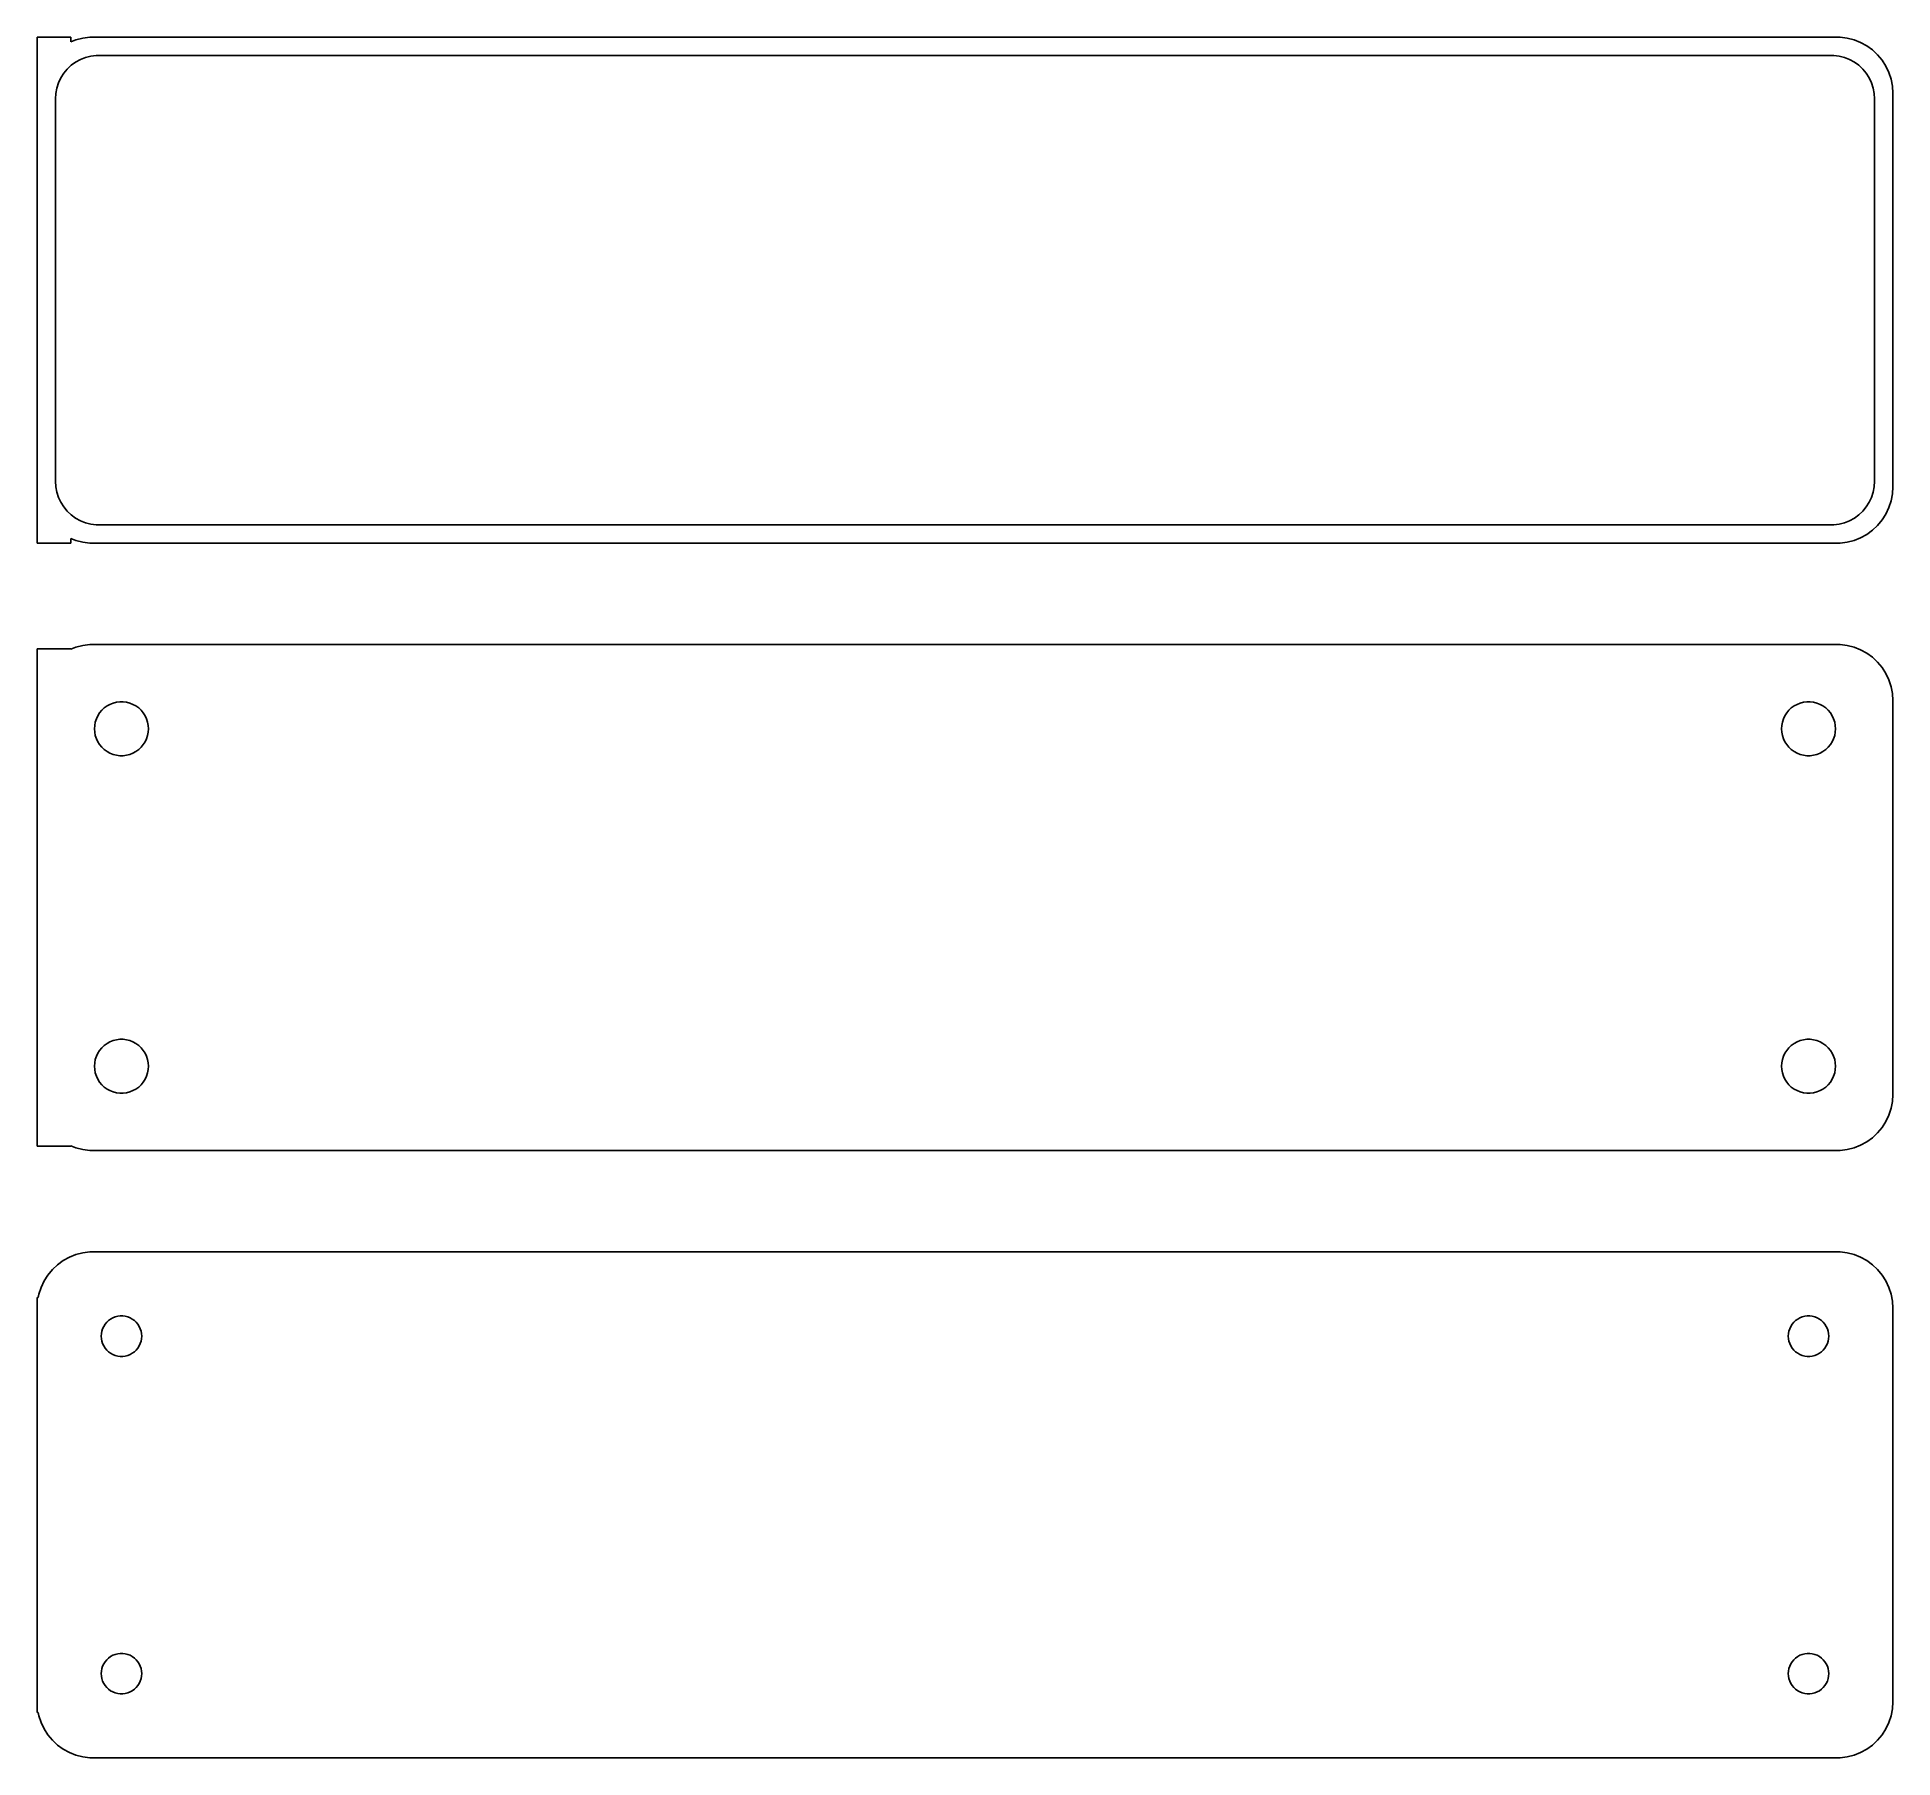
# Model space of a CAD drawing. Header units: metres. Extents: x -82 to 82, y 86 to 238.
import ezdxf

# ---------------------------------------------------------------- set-up
doc = ezdxf.new("R2010")
doc.units = ezdxf.units.M

msp = doc.modelspace()

# ---------------------------------------------------------------- linework, layer by layer
for p, q in [((-79.5, 238.49), (-82.5, 238.49)), ((-82.5, 238.49), (-82.5, 193.51)), ((-79.5, 238.075), (-79.5, 238.49)), ((-79.0451, 238.255), (-79.5, 238.075)), ((-78.4369, 238.411), (-79.0451, 238.255)), ((-77.8139, 238.49), (-78.4369, 238.411)), ((77.8139, 238.49), (-77.8139, 238.49)), ((78.4369, 238.411), (77.8139, 238.49)), ((79.0451, 238.255), (78.4369, 238.411)), ((79.6289, 238.024), (79.0451, 238.255)), ((80.1791, 237.722), (79.6289, 238.024)), ((80.6871, 237.353), (80.1791, 237.722)), ((-79.823, 235.651), (-79.4685, 235.984)), ((-79.4685, 235.984), (-79.0751, 236.27)), ((-79.0751, 236.27), (-78.6489, 236.504)), ((-78.6489, 236.504), (-78.1967, 236.683)), ((-78.1967, 236.683), (-77.7256, 236.804)), ((-77.7256, 236.804), (-77.2432, 236.865)), ((-77.2432, 236.865), (77.2432, 236.865)), ((77.2432, 236.865), (77.7256, 236.804)), ((77.7256, 236.804), (78.1967, 236.683)), ((78.1967, 236.683), (78.6489, 236.504)), ((78.6489, 236.504), (79.0751, 236.27)), ((79.0751, 236.27), (79.4685, 235.984)), ((79.4685, 235.984), (79.823, 235.651)), ((81.1448, 236.923), (80.6871, 237.353)), ((81.5451, 236.439), (81.1448, 236.923)), ((81.8815, 235.909), (81.5451, 236.439)), ((-80.751, 233.963), (-80.6007, 234.426)), ((-80.6007, 234.426), (-80.3936, 234.866)), ((-80.3936, 234.866), (-80.133, 235.276)), ((-80.133, 235.276), (-79.823, 235.651)), ((79.823, 235.651), (80.133, 235.276)), ((80.133, 235.276), (80.3936, 234.866)), ((80.3936, 234.866), (80.6007, 234.426)), ((80.6007, 234.426), (80.751, 233.963)), ((82.1489, 235.341), (81.8815, 235.909)), ((82.3429, 234.743), (82.1489, 235.341)), ((82.4606, 234.127), (82.3429, 234.743)), ((-80.8726, 233), (-80.8421, 233.485)), ((-80.8726, 199), (-80.8726, 233)), ((-80.8421, 233.485), (-80.751, 233.963)), ((80.751, 233.963), (80.8421, 233.485)), ((80.8421, 233.485), (80.8726, 233)), ((80.8726, 233), (80.8726, 199)), ((82.5, 233.5), (82.4606, 234.127)), ((82.5, 198.5), (82.5, 233.5)), ((-80.8421, 198.515), (-80.8726, 199)), ((-80.751, 198.037), (-80.8421, 198.515)), ((-80.6007, 197.574), (-80.751, 198.037)), ((80.751, 198.037), (80.6007, 197.574)), ((80.8421, 198.515), (80.751, 198.037)), ((80.8726, 199), (80.8421, 198.515)), ((82.4606, 197.873), (82.5, 198.5)), ((-80.3936, 197.134), (-80.6007, 197.574)), ((-80.133, 196.724), (-80.3936, 197.134)), ((-79.823, 196.349), (-80.133, 196.724)), ((80.133, 196.724), (79.823, 196.349)), ((80.3936, 197.134), (80.133, 196.724)), ((80.6007, 197.574), (80.3936, 197.134)), ((81.8815, 196.091), (82.1489, 196.659)), ((82.1489, 196.659), (82.3429, 197.257)), ((82.3429, 197.257), (82.4606, 197.873)), ((-79.4685, 196.016), (-79.823, 196.349)), ((-79.0751, 195.73), (-79.4685, 196.016)), ((-78.6489, 195.496), (-79.0751, 195.73)), ((-78.1967, 195.317), (-78.6489, 195.496)), ((-77.7256, 195.196), (-78.1967, 195.317)), ((-77.2432, 195.135), (-77.7256, 195.196)), ((77.2432, 195.135), (-77.2432, 195.135)), ((77.7256, 195.196), (77.2432, 195.135)), ((78.1967, 195.317), (77.7256, 195.196)), ((78.6489, 195.496), (78.1967, 195.317)), ((79.0751, 195.73), (78.6489, 195.496)), ((79.4685, 196.016), (79.0751, 195.73)), ((79.823, 196.349), (79.4685, 196.016)), ((80.6871, 194.647), (81.1448, 195.077)), ((81.1448, 195.077), (81.5451, 195.561)), ((81.5451, 195.561), (81.8815, 196.091)), ((-82.5, 193.51), (-79.5, 193.51)), ((-79.5, 193.925), (-79.0451, 193.745)), ((-79.5, 193.51), (-79.5, 193.925)), ((-79.0451, 193.745), (-78.4369, 193.589)), ((-78.4369, 193.589), (-77.8139, 193.51)), ((-77.8139, 193.51), (77.8139, 193.51)), ((77.8139, 193.51), (78.4369, 193.589)), ((78.4369, 193.589), (79.0451, 193.745)), ((79.0451, 193.745), (79.6289, 193.976)), ((79.6289, 193.976), (80.1791, 194.278)), ((80.1791, 194.278), (80.6871, 194.647)), ((-79.5, 184.115), (-82.5, 184.115)), ((-82.5, 184.115), (-82.5, 139.885)), ((-79.0451, 184.255), (-79.5, 184.075)), ((-79.5, 184.075), (-79.5, 184.115)), ((-78.4369, 184.411), (-79.0451, 184.255)), ((-77.8139, 184.49), (-78.4369, 184.411)), ((77.8139, 184.49), (-77.8139, 184.49)), ((78.4369, 184.411), (77.8139, 184.49)), ((79.0451, 184.255), (78.4369, 184.411)), ((79.6289, 184.024), (79.0451, 184.255)), ((80.1791, 183.722), (79.6289, 184.024)), ((80.6871, 183.353), (80.1791, 183.722)), ((81.1448, 182.923), (80.6871, 183.353)), ((81.5451, 182.439), (81.1448, 182.923)), ((81.8815, 181.909), (81.5451, 182.439)), ((82.1489, 181.341), (81.8815, 181.909)), ((82.3429, 180.743), (82.1489, 181.341)), ((82.4606, 180.127), (82.3429, 180.743)), ((82.5, 179.5), (82.4606, 180.127)), ((-77.1031, 178.156), (-76.9416, 178.411)), ((-76.9416, 178.411), (-76.7495, 178.643)), ((-76.7495, 178.643), (-76.5298, 178.849)), ((-76.5298, 178.849), (-76.286, 179.026)), ((-76.286, 179.026), (-76.0219, 179.172)), ((-76.0219, 179.172), (-75.7416, 179.283)), ((-75.7416, 179.283), (-75.4497, 179.357)), ((-75.4497, 179.357), (-75.1507, 179.395)), ((-75.1507, 179.395), (-74.8493, 179.395)), ((-74.8493, 179.395), (-74.5503, 179.357)), ((-74.5503, 179.357), (-74.2584, 179.283)), ((-74.2584, 179.283), (-73.9781, 179.172)), ((-73.9781, 179.172), (-73.714, 179.026)), ((-73.714, 179.026), (-73.4702, 178.849)), ((-73.4702, 178.849), (-73.2505, 178.643)), ((-73.2505, 178.643), (-73.0583, 178.411)), ((-73.0583, 178.411), (-72.8969, 178.156)), ((72.8969, 178.156), (73.0583, 178.411)), ((73.0583, 178.411), (73.2505, 178.643)), ((73.2505, 178.643), (73.4702, 178.849)), ((73.4702, 178.849), (73.714, 179.026)), ((73.714, 179.026), (73.9781, 179.172)), ((73.9781, 179.172), (74.2584, 179.283)), ((74.2584, 179.283), (74.5503, 179.357)), ((74.5503, 179.357), (74.8493, 179.395)), ((74.8493, 179.395), (75.1507, 179.395)), ((75.1507, 179.395), (75.4497, 179.357)), ((75.4497, 179.357), (75.7416, 179.283)), ((75.7416, 179.283), (76.0219, 179.172)), ((76.0219, 179.172), (76.286, 179.026)), ((76.286, 179.026), (76.5298, 178.849)), ((76.5298, 178.849), (76.7495, 178.643)), ((76.7495, 178.643), (76.9416, 178.411)), ((76.9416, 178.411), (77.1031, 178.156)), ((82.5, 144.5), (82.5, 179.5)), ((-77.4, 177), (-77.3811, 177.301)), ((-77.3811, 176.699), (-77.4, 177)), ((-77.3811, 177.301), (-77.3246, 177.597)), ((-77.3246, 176.403), (-77.3811, 176.699)), ((-77.3246, 177.597), (-77.2315, 177.883)), ((-77.2315, 177.883), (-77.1031, 178.156)), ((-72.8969, 178.156), (-72.7685, 177.883)), ((-72.7685, 177.883), (-72.6754, 177.597)), ((-72.6754, 177.597), (-72.6189, 177.301)), ((-72.6189, 176.699), (-72.6754, 176.403)), ((-72.6189, 177.301), (-72.6, 177)), ((-72.6, 177), (-72.6189, 176.699)), ((72.6, 177), (72.6189, 177.301)), ((72.6189, 176.699), (72.6, 177)), ((72.6189, 177.301), (72.6754, 177.597)), ((72.6754, 176.403), (72.6189, 176.699)), ((72.6754, 177.597), (72.7685, 177.883)), ((72.7685, 177.883), (72.8969, 178.156)), ((77.1031, 178.156), (77.2315, 177.883)), ((77.2315, 177.883), (77.3246, 177.597)), ((77.3246, 177.597), (77.3811, 177.301)), ((77.3811, 176.699), (77.3246, 176.403)), ((77.3811, 177.301), (77.4, 177)), ((77.4, 177), (77.3811, 176.699)), ((-77.2315, 176.117), (-77.3246, 176.403)), ((-77.1031, 175.844), (-77.2315, 176.117)), ((-76.9416, 175.589), (-77.1031, 175.844)), ((-76.7495, 175.357), (-76.9416, 175.589)), ((-76.5298, 175.151), (-76.7495, 175.357)), ((-76.286, 174.974), (-76.5298, 175.151)), ((-76.0219, 174.828), (-76.286, 174.974)), ((-73.714, 174.974), (-73.9781, 174.828)), ((-73.4702, 175.151), (-73.714, 174.974)), ((-73.2505, 175.357), (-73.4702, 175.151)), ((-73.0583, 175.589), (-73.2505, 175.357)), ((-72.8969, 175.844), (-73.0583, 175.589)), ((-72.7685, 176.117), (-72.8969, 175.844)), ((-72.6754, 176.403), (-72.7685, 176.117)), ((72.7685, 176.117), (72.6754, 176.403)), ((72.8969, 175.844), (72.7685, 176.117)), ((73.0583, 175.589), (72.8969, 175.844)), ((73.2505, 175.357), (73.0583, 175.589)), ((73.4702, 175.151), (73.2505, 175.357)), ((73.714, 174.974), (73.4702, 175.151)), ((73.9781, 174.828), (73.714, 174.974)), ((76.286, 174.974), (76.0219, 174.828)), ((76.5298, 175.151), (76.286, 174.974)), ((76.7495, 175.357), (76.5298, 175.151)), ((76.9416, 175.589), (76.7495, 175.357)), ((77.1031, 175.844), (76.9416, 175.589)), ((77.2315, 176.117), (77.1031, 175.844)), ((77.3246, 176.403), (77.2315, 176.117)), ((-75.7416, 174.717), (-76.0219, 174.828)), ((-75.4497, 174.643), (-75.7416, 174.717)), ((-75.1507, 174.605), (-75.4497, 174.643)), ((-74.8493, 174.605), (-75.1507, 174.605)), ((-74.5503, 174.643), (-74.8493, 174.605)), ((-74.2584, 174.717), (-74.5503, 174.643)), ((-73.9781, 174.828), (-74.2584, 174.717)), ((74.2584, 174.717), (73.9781, 174.828)), ((74.5503, 174.643), (74.2584, 174.717)), ((74.8493, 174.605), (74.5503, 174.643)), ((75.1507, 174.605), (74.8493, 174.605)), ((75.4497, 174.643), (75.1507, 174.605)), ((75.7416, 174.717), (75.4497, 174.643)), ((76.0219, 174.828), (75.7416, 174.717)), ((-76.9416, 148.411), (-76.7495, 148.643)), ((-76.7495, 148.643), (-76.5298, 148.849)), ((-76.5298, 148.849), (-76.286, 149.026)), ((-76.286, 149.026), (-76.0219, 149.172)), ((-76.0219, 149.172), (-75.7416, 149.283)), ((-75.7416, 149.283), (-75.4497, 149.357)), ((-75.4497, 149.357), (-75.1507, 149.395)), ((-75.1507, 149.395), (-74.8493, 149.395)), ((-74.8493, 149.395), (-74.5503, 149.357)), ((-74.5503, 149.357), (-74.2584, 149.283)), ((-74.2584, 149.283), (-73.9781, 149.172)), ((-73.9781, 149.172), (-73.714, 149.026)), ((-73.714, 149.026), (-73.4702, 148.849)), ((-73.4702, 148.849), (-73.2505, 148.643)), ((-73.2505, 148.643), (-73.0583, 148.411)), ((73.0583, 148.411), (73.2505, 148.643)), ((73.2505, 148.643), (73.4702, 148.849)), ((73.4702, 148.849), (73.714, 149.026)), ((73.714, 149.026), (73.9781, 149.172)), ((73.9781, 149.172), (74.2584, 149.283)), ((74.2584, 149.283), (74.5503, 149.357)), ((74.5503, 149.357), (74.8493, 149.395)), ((74.8493, 149.395), (75.1507, 149.395)), ((75.1507, 149.395), (75.4497, 149.357)), ((75.4497, 149.357), (75.7416, 149.283)), ((75.7416, 149.283), (76.0219, 149.172)), ((76.0219, 149.172), (76.286, 149.026)), ((76.286, 149.026), (76.5298, 148.849)), ((76.5298, 148.849), (76.7495, 148.643)), ((76.7495, 148.643), (76.9416, 148.411)), ((-77.4, 147), (-77.3811, 147.301)), ((-77.3811, 146.699), (-77.4, 147)), ((-77.3811, 147.301), (-77.3246, 147.597)), ((-77.3246, 147.597), (-77.2315, 147.883)), ((-77.2315, 147.883), (-77.1031, 148.156)), ((-77.1031, 148.156), (-76.9416, 148.411)), ((-73.0583, 148.411), (-72.8969, 148.156)), ((-72.8969, 148.156), (-72.7685, 147.883)), ((-72.7685, 147.883), (-72.6754, 147.597)), ((-72.6754, 147.597), (-72.6189, 147.301)), ((-72.6189, 147.301), (-72.6, 147)), ((-72.6, 147), (-72.6189, 146.699)), ((72.6, 147), (72.6189, 147.301)), ((72.6189, 146.699), (72.6, 147)), ((72.6189, 147.301), (72.6754, 147.597)), ((72.6754, 147.597), (72.7685, 147.883)), ((72.7685, 147.883), (72.8969, 148.156)), ((72.8969, 148.156), (73.0583, 148.411)), ((76.9416, 148.411), (77.1031, 148.156)), ((77.1031, 148.156), (77.2315, 147.883)), ((77.2315, 147.883), (77.3246, 147.597)), ((77.3246, 147.597), (77.3811, 147.301)), ((77.3811, 147.301), (77.4, 147)), ((77.4, 147), (77.3811, 146.699)), ((-77.3246, 146.403), (-77.3811, 146.699)), ((-77.2315, 146.117), (-77.3246, 146.403)), ((-77.1031, 145.844), (-77.2315, 146.117)), ((-76.9416, 145.589), (-77.1031, 145.844)), ((-76.7495, 145.357), (-76.9416, 145.589)), ((-76.5298, 145.151), (-76.7495, 145.357)), ((-73.2505, 145.357), (-73.4702, 145.151)), ((-73.0583, 145.589), (-73.2505, 145.357)), ((-72.8969, 145.844), (-73.0583, 145.589)), ((-72.7685, 146.117), (-72.8969, 145.844)), ((-72.6754, 146.403), (-72.7685, 146.117)), ((-72.6189, 146.699), (-72.6754, 146.403)), ((72.6754, 146.403), (72.6189, 146.699)), ((72.7685, 146.117), (72.6754, 146.403)), ((72.8969, 145.844), (72.7685, 146.117)), ((73.0583, 145.589), (72.8969, 145.844)), ((73.2505, 145.357), (73.0583, 145.589)), ((73.4702, 145.151), (73.2505, 145.357)), ((76.7495, 145.357), (76.5298, 145.151)), ((76.9416, 145.589), (76.7495, 145.357)), ((77.1031, 145.844), (76.9416, 145.589)), ((77.2315, 146.117), (77.1031, 145.844)), ((77.3246, 146.403), (77.2315, 146.117)), ((77.3811, 146.699), (77.3246, 146.403)), ((-76.286, 144.974), (-76.5298, 145.151)), ((-76.0219, 144.828), (-76.286, 144.974)), ((-75.7416, 144.717), (-76.0219, 144.828)), ((-75.4497, 144.643), (-75.7416, 144.717)), ((-75.1507, 144.605), (-75.4497, 144.643)), ((-74.8493, 144.605), (-75.1507, 144.605)), ((-74.5503, 144.643), (-74.8493, 144.605)), ((-74.2584, 144.717), (-74.5503, 144.643)), ((-73.9781, 144.828), (-74.2584, 144.717)), ((-73.714, 144.974), (-73.9781, 144.828)), ((-73.4702, 145.151), (-73.714, 144.974)), ((73.714, 144.974), (73.4702, 145.151)), ((73.9781, 144.828), (73.714, 144.974)), ((74.2584, 144.717), (73.9781, 144.828)), ((74.5503, 144.643), (74.2584, 144.717)), ((74.8493, 144.605), (74.5503, 144.643)), ((75.1507, 144.605), (74.8493, 144.605)), ((75.4497, 144.643), (75.1507, 144.605)), ((75.7416, 144.717), (75.4497, 144.643)), ((76.0219, 144.828), (75.7416, 144.717)), ((76.286, 144.974), (76.0219, 144.828)), ((76.5298, 145.151), (76.286, 144.974)), ((82.3429, 143.257), (82.4606, 143.873)), ((82.4606, 143.873), (82.5, 144.5)), ((81.5451, 141.561), (81.8815, 142.091)), ((81.8815, 142.091), (82.1489, 142.659)), ((82.1489, 142.659), (82.3429, 143.257)), ((79.6289, 139.976), (80.1791, 140.278)), ((80.1791, 140.278), (80.6871, 140.647)), ((80.6871, 140.647), (81.1448, 141.077)), ((81.1448, 141.077), (81.5451, 141.561)), ((-82.5, 139.885), (-79.5, 139.885)), ((-79.5, 139.885), (-79.5, 139.925)), ((-79.5, 139.925), (-79.0451, 139.745)), ((-79.0451, 139.745), (-78.4369, 139.589)), ((-78.4369, 139.589), (-77.8139, 139.51)), ((-77.8139, 139.51), (77.8139, 139.51)), ((77.8139, 139.51), (78.4369, 139.589)), ((78.4369, 139.589), (79.0451, 139.745)), ((79.0451, 139.745), (79.6289, 139.976)), ((-78.4369, 130.411), (-79.0451, 130.255)), ((-77.8139, 130.49), (-78.4369, 130.411)), ((77.8139, 130.49), (-77.8139, 130.49)), ((78.4369, 130.411), (77.8139, 130.49)), ((79.0451, 130.255), (78.4369, 130.411)), ((-81.1448, 128.923), (-81.5451, 128.439)), ((-80.6871, 129.353), (-81.1448, 128.923)), ((-80.1791, 129.722), (-80.6871, 129.353)), ((-79.6289, 130.024), (-80.1791, 129.722)), ((-79.0451, 130.255), (-79.6289, 130.024)), ((79.6289, 130.024), (79.0451, 130.255)), ((80.1791, 129.722), (79.6289, 130.024)), ((80.6871, 129.353), (80.1791, 129.722)), ((81.1448, 128.923), (80.6871, 129.353)), ((81.5451, 128.439), (81.1448, 128.923)), ((-82.1489, 127.341), (-82.3429, 126.743)), ((-81.8815, 127.909), (-82.1489, 127.341)), ((-81.5451, 128.439), (-81.8815, 127.909)), ((81.8815, 127.909), (81.5451, 128.439)), ((82.1489, 127.341), (81.8815, 127.909)), ((82.3429, 126.743), (82.1489, 127.341)), ((-82.4, 126.444), (-82.5, 126.444)), ((-82.5, 126.444), (-82.5, 89.5558)), ((-82.3429, 126.743), (-82.4, 126.444)), ((82.4606, 126.127), (82.3429, 126.743)), ((82.5, 125.5), (82.4606, 126.127)), ((82.5, 90.5), (82.5, 125.5)), ((-76.6736, 123.663), (-76.5773, 123.867)), ((-76.5773, 123.867), (-76.4562, 124.058)), ((-76.4562, 124.058), (-76.3121, 124.232)), ((-76.3121, 124.232), (-76.1474, 124.387)), ((-76.1474, 124.387), (-75.9645, 124.52)), ((-75.9645, 124.52), (-75.7664, 124.629)), ((-75.7664, 124.629), (-75.5562, 124.712)), ((-75.5562, 124.712), (-75.3373, 124.768)), ((-75.3373, 124.768), (-75.113, 124.796)), ((-75.113, 124.796), (-74.887, 124.796)), ((-74.887, 124.796), (-74.6627, 124.768)), ((-74.6627, 124.768), (-74.4438, 124.712)), ((-74.4438, 124.712), (-74.2336, 124.629)), ((-74.2336, 124.629), (-74.0355, 124.52)), ((-74.0355, 124.52), (-73.8526, 124.387)), ((-73.8526, 124.387), (-73.6879, 124.232)), ((-73.6879, 124.232), (-73.5438, 124.058)), ((-73.5438, 124.058), (-73.4226, 123.867)), ((-73.4226, 123.867), (-73.3264, 123.663)), ((73.3264, 123.663), (73.4226, 123.867)), ((73.4226, 123.867), (73.5438, 124.058)), ((73.5438, 124.058), (73.6879, 124.232)), ((73.6879, 124.232), (73.8526, 124.387)), ((73.8526, 124.387), (74.0355, 124.52)), ((74.0355, 124.52), (74.2336, 124.629)), ((74.2336, 124.629), (74.4438, 124.712)), ((74.4438, 124.712), (74.6627, 124.768)), ((74.6627, 124.768), (74.887, 124.796)), ((74.887, 124.796), (75.113, 124.796)), ((75.113, 124.796), (75.3373, 124.768)), ((75.3373, 124.768), (75.5562, 124.712)), ((75.5562, 124.712), (75.7664, 124.629)), ((75.7664, 124.629), (75.9645, 124.52)), ((75.9645, 124.52), (76.1474, 124.387)), ((76.1474, 124.387), (76.3121, 124.232)), ((76.3121, 124.232), (76.4562, 124.058)), ((76.4562, 124.058), (76.5773, 123.867)), ((76.5773, 123.867), (76.6736, 123.663)), ((-76.8, 123), (-76.7858, 123.226)), ((-76.7858, 122.774), (-76.8, 123)), ((-76.7858, 123.226), (-76.7434, 123.448)), ((-76.7434, 122.552), (-76.7858, 122.774)), ((-76.7434, 123.448), (-76.6736, 123.663)), ((-76.6736, 122.337), (-76.7434, 122.552)), ((-76.5773, 122.133), (-76.6736, 122.337)), ((-76.4562, 121.942), (-76.5773, 122.133)), ((-73.4226, 122.133), (-73.5438, 121.942)), ((-73.3264, 122.337), (-73.4226, 122.133)), ((-73.3264, 123.663), (-73.2565, 123.448)), ((-73.2565, 122.552), (-73.3264, 122.337)), ((-73.2565, 123.448), (-73.2142, 123.226)), ((-73.2142, 122.774), (-73.2565, 122.552)), ((-73.2142, 123.226), (-73.2, 123)), ((-73.2, 123), (-73.2142, 122.774)), ((73.2, 123), (73.2142, 123.226)), ((73.2142, 122.774), (73.2, 123)), ((73.2142, 123.226), (73.2565, 123.448)), ((73.2565, 122.552), (73.2142, 122.774)), ((73.2565, 123.448), (73.3264, 123.663)), ((73.3264, 122.337), (73.2565, 122.552)), ((73.4226, 122.133), (73.3264, 122.337)), ((73.5438, 121.942), (73.4226, 122.133)), ((76.5773, 122.133), (76.4562, 121.942)), ((76.6736, 122.337), (76.5773, 122.133)), ((76.6736, 123.663), (76.7434, 123.448)), ((76.7434, 122.552), (76.6736, 122.337)), ((76.7434, 123.448), (76.7858, 123.226)), ((76.7858, 122.774), (76.7434, 122.552)), ((76.7858, 123.226), (76.8, 123)), ((76.8, 123), (76.7858, 122.774)), ((-76.3121, 121.768), (-76.4562, 121.942)), ((-76.1474, 121.613), (-76.3121, 121.768)), ((-75.9645, 121.48), (-76.1474, 121.613)), ((-75.7664, 121.371), (-75.9645, 121.48)), ((-75.5562, 121.288), (-75.7664, 121.371)), ((-75.3373, 121.232), (-75.5562, 121.288)), ((-75.113, 121.204), (-75.3373, 121.232)), ((-74.887, 121.204), (-75.113, 121.204)), ((-74.6627, 121.232), (-74.887, 121.204)), ((-74.4438, 121.288), (-74.6627, 121.232)), ((-74.2336, 121.371), (-74.4438, 121.288)), ((-74.0355, 121.48), (-74.2336, 121.371)), ((-73.8526, 121.613), (-74.0355, 121.48)), ((-73.6879, 121.768), (-73.8526, 121.613)), ((-73.5438, 121.942), (-73.6879, 121.768)), ((73.6879, 121.768), (73.5438, 121.942)), ((73.8526, 121.613), (73.6879, 121.768)), ((74.0355, 121.48), (73.8526, 121.613)), ((74.2336, 121.371), (74.0355, 121.48)), ((74.4438, 121.288), (74.2336, 121.371)), ((74.6627, 121.232), (74.4438, 121.288)), ((74.887, 121.204), (74.6627, 121.232)), ((75.113, 121.204), (74.887, 121.204)), ((75.3373, 121.232), (75.113, 121.204)), ((75.5562, 121.288), (75.3373, 121.232)), ((75.7664, 121.371), (75.5562, 121.288)), ((75.9645, 121.48), (75.7664, 121.371)), ((76.1474, 121.613), (75.9645, 121.48)), ((76.3121, 121.768), (76.1474, 121.613)), ((76.4562, 121.942), (76.3121, 121.768)), ((-76.5773, 93.8672), (-76.4562, 94.058)), ((-76.4562, 94.058), (-76.3121, 94.2322)), ((-76.3121, 94.2322), (-76.1474, 94.3869)), ((-76.1474, 94.3869), (-75.9645, 94.5198)), ((-75.9645, 94.5198), (-75.7664, 94.6287)), ((-75.7664, 94.6287), (-75.5562, 94.7119)), ((-75.5562, 94.7119), (-75.3373, 94.7681)), ((-75.3373, 94.7681), (-75.113, 94.7964)), ((-75.113, 94.7964), (-74.887, 94.7964)), ((-74.887, 94.7964), (-74.6627, 94.7681)), ((-74.6627, 94.7681), (-74.4438, 94.7119)), ((-74.4438, 94.7119), (-74.2336, 94.6287)), ((-74.2336, 94.6287), (-74.0355, 94.5198)), ((-74.0355, 94.5198), (-73.8526, 94.3869)), ((-73.8526, 94.3869), (-73.6879, 94.2322)), ((-73.6879, 94.2322), (-73.5438, 94.058)), ((-73.5438, 94.058), (-73.4226, 93.8672)), ((73.4226, 93.8672), (73.5438, 94.058)), ((73.5438, 94.058), (73.6879, 94.2322)), ((73.6879, 94.2322), (73.8526, 94.3869)), ((73.8526, 94.3869), (74.0355, 94.5198)), ((74.0355, 94.5198), (74.2336, 94.6287)), ((74.2336, 94.6287), (74.4438, 94.7119)), ((74.4438, 94.7119), (74.6627, 94.7681)), ((74.6627, 94.7681), (74.887, 94.7964)), ((74.887, 94.7964), (75.113, 94.7964)), ((75.113, 94.7964), (75.3373, 94.7681)), ((75.3373, 94.7681), (75.5562, 94.7119)), ((75.5562, 94.7119), (75.7664, 94.6287)), ((75.7664, 94.6287), (75.9645, 94.5198)), ((75.9645, 94.5198), (76.1474, 94.3869)), ((76.1474, 94.3869), (76.3121, 94.2322)), ((76.3121, 94.2322), (76.4562, 94.058)), ((76.4562, 94.058), (76.5773, 93.8672)), ((-76.8, 93), (-76.7858, 93.2256)), ((-76.7858, 92.7744), (-76.8, 93)), ((-76.7858, 93.2256), (-76.7434, 93.4476)), ((-76.7434, 92.5524), (-76.7858, 92.7744)), ((-76.7434, 93.4476), (-76.6736, 93.6626)), ((-76.6736, 92.3374), (-76.7434, 92.5524)), ((-76.6736, 93.6626), (-76.5773, 93.8672)), ((-73.4226, 93.8672), (-73.3264, 93.6626)), ((-73.3264, 93.6626), (-73.2565, 93.4476)), ((-73.2565, 92.5524), (-73.3264, 92.3374)), ((-73.2565, 93.4476), (-73.2142, 93.2256)), ((-73.2142, 92.7744), (-73.2565, 92.5524)), ((-73.2142, 93.2256), (-73.2, 93)), ((-73.2, 93), (-73.2142, 92.7744)), ((73.2, 93), (73.2142, 93.2256)), ((73.2142, 92.7744), (73.2, 93)), ((73.2142, 93.2256), (73.2565, 93.4476)), ((73.2565, 92.5524), (73.2142, 92.7744)), ((73.2565, 93.4476), (73.3264, 93.6626)), ((73.3264, 92.3374), (73.2565, 92.5524)), ((73.3264, 93.6626), (73.4226, 93.8672)), ((76.5773, 93.8672), (76.6736, 93.6626)), ((76.6736, 93.6626), (76.7434, 93.4476)), ((76.7434, 92.5524), (76.6736, 92.3374)), ((76.7434, 93.4476), (76.7858, 93.2256)), ((76.7858, 92.7744), (76.7434, 92.5524)), ((76.7858, 93.2256), (76.8, 93)), ((76.8, 93), (76.7858, 92.7744)), ((-76.5773, 92.1329), (-76.6736, 92.3374)), ((-76.4562, 91.942), (-76.5773, 92.1329)), ((-76.3121, 91.7678), (-76.4562, 91.942)), ((-76.1474, 91.6131), (-76.3121, 91.7678)), ((-75.9645, 91.4802), (-76.1474, 91.6131)), ((-75.7664, 91.3713), (-75.9645, 91.4802)), ((-75.5562, 91.2881), (-75.7664, 91.3713)), ((-75.3373, 91.2319), (-75.5562, 91.2881)), ((-75.113, 91.2036), (-75.3373, 91.2319)), ((-74.887, 91.2036), (-75.113, 91.2036)), ((-74.6627, 91.2319), (-74.887, 91.2036)), ((-74.4438, 91.2881), (-74.6627, 91.2319)), ((-74.2336, 91.3713), (-74.4438, 91.2881)), ((-74.0355, 91.4802), (-74.2336, 91.3713)), ((-73.8526, 91.6131), (-74.0355, 91.4802)), ((-73.6879, 91.7678), (-73.8526, 91.6131)), ((-73.5438, 91.942), (-73.6879, 91.7678)), ((-73.4226, 92.1329), (-73.5438, 91.942)), ((-73.3264, 92.3374), (-73.4226, 92.1329)), ((73.4226, 92.1329), (73.3264, 92.3374)), ((73.5438, 91.942), (73.4226, 92.1329)), ((73.6879, 91.7678), (73.5438, 91.942)), ((73.8526, 91.6131), (73.6879, 91.7678)), ((74.0355, 91.4802), (73.8526, 91.6131)), ((74.2336, 91.3713), (74.0355, 91.4802)), ((74.4438, 91.2881), (74.2336, 91.3713)), ((74.6627, 91.2319), (74.4438, 91.2881)), ((74.887, 91.2036), (74.6627, 91.2319)), ((75.113, 91.2036), (74.887, 91.2036)), ((75.3373, 91.2319), (75.113, 91.2036)), ((75.5562, 91.2881), (75.3373, 91.2319)), ((75.7664, 91.3713), (75.5562, 91.2881)), ((75.9645, 91.4802), (75.7664, 91.3713)), ((76.1474, 91.6131), (75.9645, 91.4802)), ((76.3121, 91.7678), (76.1474, 91.6131)), ((76.4562, 91.942), (76.3121, 91.7678)), ((76.5773, 92.1329), (76.4562, 91.942)), ((76.6736, 92.3374), (76.5773, 92.1329)), ((-82.5, 89.5558), (-82.4, 89.5558)), ((-82.4, 89.5558), (-82.3429, 89.2566)), ((-82.3429, 89.2566), (-82.1489, 88.6594)), ((82.1489, 88.6594), (82.3429, 89.2566)), ((82.3429, 89.2566), (82.4606, 89.8733)), ((82.4606, 89.8733), (82.5, 90.5)), ((-82.1489, 88.6594), (-81.8815, 88.0912)), ((-81.8815, 88.0912), (-81.5451, 87.5611)), ((-81.5451, 87.5611), (-81.1448, 87.0773)), ((81.1448, 87.0773), (81.5451, 87.5611)), ((81.5451, 87.5611), (81.8815, 88.0912)), ((81.8815, 88.0912), (82.1489, 88.6594)), ((-81.1448, 87.0773), (-80.6871, 86.6474)), ((-80.6871, 86.6474), (-80.1791, 86.2784)), ((-80.1791, 86.2784), (-79.6289, 85.9759)), ((-79.6289, 85.9759), (-79.0451, 85.7447)), ((79.0451, 85.7447), (79.6289, 85.9759)), ((79.6289, 85.9759), (80.1791, 86.2784)), ((80.1791, 86.2784), (80.6871, 86.6474)), ((80.6871, 86.6474), (81.1448, 87.0773)), ((-79.0451, 85.7447), (-78.4369, 85.5886)), ((-78.4369, 85.5886), (-77.8139, 85.5099)), ((-77.8139, 85.5099), (77.8139, 85.5099)), ((77.8139, 85.5099), (78.4369, 85.5886)), ((78.4369, 85.5886), (79.0451, 85.7447))]:
    msp.add_line(p, q)

doc.saveas('drawing.dxf')
